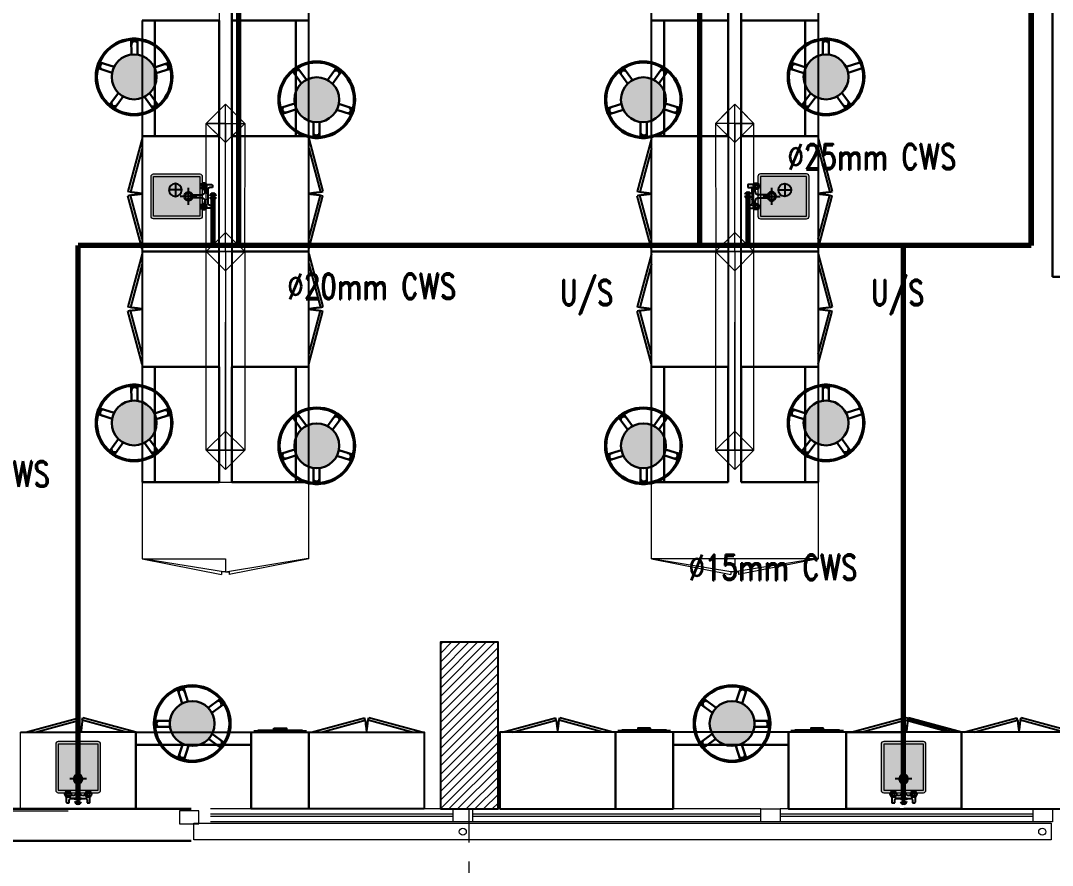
# Model space of a CAD drawing. Extents: x 800 to 995, y 398 to 804.
# Drawn here: x 906.29 to 914.34, y 579.31 to 585.9 of the extents above; entities that cross this region are included whole.
import ezdxf

# ---------------------------------------------------------------- set-up
doc = ezdxf.new("R2010")
doc.units = 0
doc.header["$MEASUREMENT"] = 0
for name, pattern in [('ACAD_ISO02W100', [15, 12, -3]), ('CENTERX2', [4, 2.5, -0.5, 0.5, -0.5]), ('DASHED', [19.05, 12.7, -6.35])]:
    doc.linetypes.add(name, pattern=pattern)
doc.layers.get('0').update_dxf_attribs({"color": 252, "linetype": 'CONTINUOUS', "lineweight": 30})
for name, color, linetype in [('-FUR', 252, 'CONTINUOUS'), ('LAYER8', 3, 'CONTINUOUS'), ('SAN', 2, 'CONTINUOUS')]:
    doc.layers.add(name, color=color, linetype=linetype)
for name, color, linetype, lineweight in [('axis', 1, 'CENTERX2', 5), ('Column', 6, 'CONTINUOUS', 25), ('elev', 90, 'CONTINUOUS', 9), ('Elevation', 150, 'CONTINUOUS', 18), ('hatch', 252, 'CONTINUOUS', 9), ('P-C-WATER', 5, 'CONTINUOUS', 70), ('P-TEXT', 1, 'CONTINUOUS', 25), ('Wall', 252, 'CONTINUOUS', 30), ('WINDOW', 252, 'CONTINUOUS', 5)]:
    doc.layers.add(name, color=color, linetype=linetype, lineweight=lineweight)
doc.styles.add('ROMANC', font='romand.shx')

# ---------------------------------------------------------------- blocks, each defined once
blk = doc.blocks.new('YY5Y5')
at = {"layer": 'SAN', "color": 1}
for p, q in [((433.83, 542.04), (433.83, 538.56)), ((435.73, 542.41), (434.2, 542.41)), ((435.73, 540.55), (435.73, 542.41)), ((446.18, 539.55), (436.73, 539.55)), ((443.04, 539.55), (446.16, 539.55)), ((447.16, 542.41), (447.16, 540.55)), ((448.69, 542.41), (447.16, 542.41)), ((449.07, 538.56), (449.07, 542.04)), ((434.16, 537.56), (433.7, 538.02)), ((434.16, 536.15), (433.7, 535.69)), ((435.58, 537.56), (436.04, 538.02)), ((435.58, 536.15), (436.04, 535.69)), ((436.72, 537.65), (438.25, 537.65)), ((440.5, 535.4), (440.5, 528.74)), ((442.4, 528.74), (442.4, 535.4)), ((444.65, 537.65), (446.18, 537.65)), ((447.32, 537.56), (446.86, 538.02)), ((447.32, 536.15), (446.86, 535.69)), ((448.74, 537.56), (449.2, 538.02)), ((448.74, 536.15), (449.2, 535.69)), ((440.87, 528.36), (442.03, 528.36))]:
    blk.add_line(p, q, dxfattribs=at)
at = {"layer": 'SAN', "color": 1, "linetype": 'Continuous'}
blk.add_line((439.23, 539.55), (439.86, 539.55), dxfattribs=at)
at = {"layer": 'SAN', "color": 2, "linetype": 'DASHED'}
for points in [[(441.45, 532.42), (441.45, 521.63)], [(436.06, 527.03), (446.84, 527.03)]]:
    blk.add_lwpolyline(points, dxfattribs=at)
at = {"layer": 'SAN', "color": 1}
for centre, radius in [((434.87, 536.85), 2), ((434.87, 536.85), 1), ((434.87, 536.85), 0.8), ((448.03, 536.85), 2), ((448.03, 536.85), 1), ((448.03, 536.85), 0.8)]:
    blk.add_circle(centre, radius, dxfattribs=at)
for centre, radius, start, end in [((434.2, 542.04), 0.375, 90, 180), ((436.73, 540.55), 1, 180, 270), ((446.16, 540.55), 1, 270, 0), ((448.69, 542.04), 0.375, 0, 90), ((438.25, 535.4), 2.25, 0, 90), ((444.65, 535.4), 2.25, 90, 180), ((441.45, 527.03), 2.86, 109.43194, 70.56806), ((441.45, 527.03), 2.08, 117.27647, 62.72353), ((440.87, 528.74), 0.375, 180, 270), ((442.03, 528.74), 0.375, 270, 360)]:
    blk.add_arc(centre, radius, start, end, dxfattribs=at)
blk = doc.blocks.new('vfd')
at = {"layer": '-FUR'}
h = blk.add_hatch(color=254, dxfattribs=at)
h.paths.add_polyline_path([(1316.635, 565.8296), (1316.635, 566.1396), (1316.275, 566.1396), (1316.275, 565.8296)], flags=16)
edge = h.paths.add_edge_path()
edge.add_line((1316.655, 565.8296), (1316.655, 566.1396))
edge.add_ellipse((1316.635, 566.1396), major_axis=(-0.0141, -0.0141), ratio=1, start_angle=135, end_angle=225)
edge.add_line((1316.635, 566.1596), (1316.275, 566.1596))
edge.add_ellipse((1316.275, 566.1396), major_axis=(-0.0141, -0.0141), ratio=1, start_angle=225, end_angle=315)
edge.add_line((1316.255, 566.1396), (1316.255, 565.8296))
edge.add_ellipse((1316.275, 565.8296), major_axis=(0.0141, -0.0141), ratio=1, start_angle=225, end_angle=315)
edge.add_line((1316.275, 565.8096), (1316.635, 565.8096))
edge.add_ellipse((1316.635, 565.8296), major_axis=(0.0141, -0.0141), ratio=1, start_angle=-45, end_angle=45)
blk.add_hatch(color=253, dxfattribs=at).paths.add_polyline_path([(1316.275, 565.8296), (1316.635, 565.8296), (1316.635, 566.1396), (1316.275, 566.1396)])
h = blk.add_hatch(color=251, dxfattribs=at)
h.paths.add_polyline_path([(1316.305, 565.8596), (1316.275, 565.8296), (1316.635, 565.8296), (1316.605, 565.8596)])
h.paths.add_polyline_path([(1316.605, 565.8596), (1316.635, 565.8296), (1316.635, 566.1396), (1316.605, 566.1096)])
h = blk.add_hatch(color=252, dxfattribs=at)
h.paths.add_polyline_path([(1316.305, 566.1096), (1316.275, 566.1396), (1316.275, 565.8296), (1316.305, 565.8596)])
h.paths.add_polyline_path([(1316.605, 566.1096), (1316.635, 566.1396), (1316.275, 566.1396), (1316.305, 566.1096)])
blk.add_lwpolyline([(1316.655, 565.8296), (1316.655, 566.1396, 0.414214), (1316.635, 566.1596), (1316.275, 566.1596, 0.414214), (1316.255, 566.1396), (1316.255, 565.8296, 0.414214), (1316.275, 565.8096), (1316.635, 565.8096, 0.414214)], format="xyb", close=True)
blk.add_lwpolyline([(1316.655, 565.8296), (1316.655, 566.1396, 0.414214), (1316.635, 566.1596), (1316.275, 566.1596, 0.414214), (1316.255, 566.1396), (1316.255, 565.8296, 0.414214), (1316.275, 565.8096), (1316.635, 565.8096, 0.414214)], format="xyb", close=True)
blk.add_lwpolyline([(1316.635, 565.8296), (1316.635, 566.1396), (1316.275, 566.1396), (1316.275, 565.8296)], close=True)
at = {"layer": 'LAYER8'}
for p, q in [((1316.415, 566.0346), (1316.515, 566.0346)), ((1316.465, 566.0846), (1316.465, 565.9846))]:
    blk.add_line(p, q, dxfattribs=at)
blk.add_circle((1316.465, 566.0346), 0.05, dxfattribs=at)
at = {"xscale": 0.0121, "yscale": 0.0121, "zscale": 0.0121, "rotation": 89.99999999999997}
blk.add_blockref('YY5Y5', (1322.7397, 560.6431), dxfattribs=at)
blk = doc.blocks.new('fd')
at = {"layer": '-FUR'}
h = blk.add_hatch(color=254, dxfattribs=at)
h.paths.add_polyline_path([(1322.6636, 576.6994), (1322.3536, 576.6994), (1322.3536, 577.0594), (1322.6636, 577.0594)], flags=16)
edge = h.paths.add_edge_path()
edge.add_line((1322.6636, 576.6794), (1322.3536, 576.6794))
edge.add_arc((1322.3536, 576.6994), 0.02, 180, 270, ccw=False)
edge.add_line((1322.3336, 576.6994), (1322.3336, 577.0594))
edge.add_arc((1322.3536, 577.0594), 0.02, 90, 180, ccw=False)
edge.add_line((1322.3536, 577.0794), (1322.6636, 577.0794))
edge.add_arc((1322.6636, 577.0594), 0.02, 0, 90, ccw=False)
edge.add_line((1322.6836, 577.0594), (1322.6836, 576.6994))
edge.add_arc((1322.6636, 576.6994), 0.02, -90, 0, ccw=False)
blk.add_hatch(color=253, dxfattribs=at).paths.add_polyline_path([(1322.6636, 577.0594), (1322.6636, 576.6994), (1322.3536, 576.6994), (1322.3536, 577.0594)])
h = blk.add_hatch(color=251, dxfattribs=at)
h.paths.add_polyline_path([(1322.6337, 577.0294), (1322.6636, 577.0594), (1322.6636, 576.6994), (1322.6336, 576.7294)])
h.paths.add_polyline_path([(1322.6336, 576.7294), (1322.6636, 576.6994), (1322.3536, 576.6994), (1322.3836, 576.7294)])
h = blk.add_hatch(color=252, dxfattribs=at)
h.paths.add_polyline_path([(1322.3836, 577.0294), (1322.3536, 577.0594), (1322.6636, 577.0594), (1322.6337, 577.0294)])
h.paths.add_polyline_path([(1322.3836, 576.7294), (1322.3536, 576.6994), (1322.3536, 577.0594), (1322.3836, 577.0294)])
for p, q in [((1322.4784, 577.2056), (1322.0597, 577.2056)), ((1322.4784, 577.2056), (1322.9597, 577.2056)), ((1322.0597, 576.6056), (1322.5097, 576.6056)), ((1322.9597, 576.6056), (1322.5097, 576.6056))]:
    blk.add_line(p, q, dxfattribs=at)
at = {"layer": '-FUR', "linetype": 'ACAD_ISO02W100'}
for p, q in [((1322.0597, 577.2056), (1322.5097, 577.2056)), ((1322.9597, 577.2056), (1322.5097, 577.2056)), ((1322.0997, 576.6056), (1322.5133, 576.4948)), ((1322.177, 576.6056), (1322.5185, 576.5141)), ((1322.8824, 576.6056), (1322.541, 576.5141)), ((1322.9597, 576.6056), (1322.5462, 576.4948)), ((1322.5185, 576.5141), (1322.5133, 576.4948)), ((1322.541, 576.5141), (1322.5462, 576.4948))]:
    blk.add_line(p, q, dxfattribs=at)
for centre, start, end in [((1324.045, 576.3727), 171.26112, 174.70691), ((1321.0144, 576.3727), 5.29309, 8.73888)]:
    blk.add_arc(centre, 1.5331, start, end, dxfattribs=at)
for p, q in [((1322.0597, 577.2056), (1322.0597, 576.6056)), ((1322.9597, 577.2056), (1322.9597, 576.6056))]:
    blk.add_line(p, q)
blk.add_lwpolyline([(1322.6636, 576.6794), (1322.3536, 576.6794, -0.414214), (1322.3336, 576.6994), (1322.3336, 577.0594, -0.414214), (1322.3536, 577.0794), (1322.6636, 577.0794, -0.414214), (1322.6836, 577.0594), (1322.6836, 576.6994, -0.414214)], format="xyb", close=True)
blk.add_lwpolyline([(1322.6636, 576.6794), (1322.3536, 576.6794, -0.414214), (1322.3336, 576.6994), (1322.3336, 577.0594, -0.414214), (1322.3536, 577.0794), (1322.6636, 577.0794, -0.414214), (1322.6836, 577.0594), (1322.6836, 576.6994, -0.414214)], format="xyb", close=True)
blk.add_lwpolyline([(1322.6636, 576.6994), (1322.3536, 576.6994), (1322.3536, 577.0594), (1322.6636, 577.0594)], close=True)
at = {"extrusion": (0, 0, -1), "xscale": 0.0121000000000322, "yscale": 0.0121000000000322, "zscale": -0.0121}
blk.add_blockref('YY5Y5', (-1327.8502, 570.5947), dxfattribs=at)
blk = doc.blocks.new('juy')
blk.add_line((1322.9597, 577.2056), (1322.9597, 576.6056))
blk.add_blockref('fd', (0, 0))

msp = doc.modelspace()

# ---------------------------------------------------------------- hatches: boundary and pattern name
h = msp.add_hatch(color=256)
h.set_gradient(color1=(132, 132, 132), name='SPHERICAL')
h.paths.add_polyline_path([(907.3549, 585.4578, -1), (907.0049, 585.4578, -1)])
h = msp.add_hatch(color=256)
h.set_gradient(color1=(132, 132, 132), name='SPHERICAL')
h.paths.add_polyline_path([(912.4039, 585.4578, 1), (912.7539, 585.4578, 1)])
h = msp.add_hatch(color=256)
h.set_gradient(color1=(132, 132, 132), name='SPHERICAL')
h.paths.add_polyline_path([(908.4301, 585.2798, -1), (908.7801, 585.2798, -1)])
h = msp.add_hatch(color=256)
h.set_gradient(color1=(132, 132, 132), name='SPHERICAL')
h.paths.add_polyline_path([(911.3287, 585.2798, 1), (910.9787, 585.2798, 1)])
h = msp.add_hatch(color=256)
h.set_gradient(color1=(132, 132, 132), name='SPHERICAL')
h.paths.add_polyline_path([(907.3549, 582.7578, -1), (907.0049, 582.7578, -1)])
h = msp.add_hatch(color=256)
h.set_gradient(color1=(132, 132, 132), name='SPHERICAL')
h.paths.add_polyline_path([(912.4039, 582.7578, 1), (912.7539, 582.7578, 1)])
h = msp.add_hatch(color=256)
h.set_gradient(color1=(132, 132, 132), name='SPHERICAL')
h.paths.add_polyline_path([(908.4301, 582.5798, -1), (908.7801, 582.5798, -1)])
h = msp.add_hatch(color=256)
h.set_gradient(color1=(132, 132, 132), name='SPHERICAL')
h.paths.add_polyline_path([(911.3287, 582.5798, 1), (910.9787, 582.5798, 1)])
h = msp.add_hatch(color=256)
h.set_gradient(color1=(132, 132, 132), name='SPHERICAL')
h.paths.add_polyline_path([(907.6332, 580.2378, 1), (907.6332, 580.5878, 1)])
h = msp.add_hatch(color=256)
h.set_gradient(color1=(132, 132, 132), name='SPHERICAL')
h.paths.add_polyline_path([(911.8457, 580.2378, -1), (911.8457, 580.5878, -1)])
at = {"layer": 'hatch'}
h = msp.add_hatch(dxfattribs=at)
h.set_pattern_fill('ANSI31', color=252, scale=0.015, style=0)
h.set_pattern_definition([(45, (1096.95184, 265.424784), (-0.0336759605, 0.0336759605), [])])
h.paths.add_polyline_path([(909.5697, 579.7468), (910.0197, 579.7468), (910.0197, 581.0468), (909.5697, 581.0468)])

# ---------------------------------------------------------------- linework, layer by layer
at = {"layer": '-FUR', "linetype": 'ACAD_ISO02W100'}
for p, q in [((907.9425, 585.8968), (907.9425, 586.3468)), ((911.8163, 585.8968), (911.8163, 586.3468)), ((911.9163, 586.3468), (911.9163, 585.8968)), ((907.2425, 585.8968), (907.2425, 584.9968)), ((908.5425, 584.9968), (908.5425, 585.8968)), ((911.2163, 584.9968), (911.2163, 585.8968)), ((912.5163, 585.8968), (912.5163, 584.9968)), ((907.2425, 584.9768), (907.1317, 584.5633)), ((907.8425, 584.0968), (907.8425, 584.9968)), ((907.9425, 584.9968), (907.9425, 584.0968)), ((908.5425, 584.9768), (908.6533, 584.5633)), ((911.2163, 584.9768), (911.1055, 584.5633)), ((911.8163, 584.9968), (911.8163, 584.0968)), ((911.9163, 584.0968), (911.9163, 584.9968)), ((912.5163, 584.9768), (912.6271, 584.5633)), ((907.2425, 584.8996), (907.151, 584.5581)), ((908.5425, 584.8996), (908.634, 584.5581)), ((911.2163, 584.8996), (911.1248, 584.5581)), ((912.5163, 584.8996), (912.6078, 584.5581)), ((907.151, 584.5581), (907.1317, 584.5633)), ((907.151, 584.5356), (907.1317, 584.5304)), ((907.2425, 584.1168), (907.1317, 584.5304)), ((907.2425, 584.1941), (907.151, 584.5356)), ((908.5425, 584.1941), (908.634, 584.5356)), ((908.5425, 584.1168), (908.6533, 584.5304)), ((908.634, 584.5581), (908.6533, 584.5633)), ((908.634, 584.5356), (908.6533, 584.5304)), ((911.1248, 584.5581), (911.1055, 584.5633)), ((911.1248, 584.5356), (911.1055, 584.5304)), ((911.2163, 584.1168), (911.1055, 584.5304)), ((911.2163, 584.1941), (911.1248, 584.5356)), ((912.5163, 584.1941), (912.6078, 584.5356)), ((912.5163, 584.1168), (912.6271, 584.5304)), ((912.6078, 584.5581), (912.6271, 584.5633)), ((912.6078, 584.5356), (912.6271, 584.5304)), ((907.2425, 584.0768), (907.1317, 583.6633)), ((907.8425, 583.1968), (907.8425, 584.0968)), ((907.9425, 584.0968), (907.9425, 583.1968)), ((908.5425, 584.0768), (908.6533, 583.6633)), ((911.2163, 584.0768), (911.1055, 583.6633)), ((911.8163, 584.0968), (911.8163, 583.1968)), ((911.9163, 583.1968), (911.9163, 584.0968)), ((912.5163, 584.0768), (912.6271, 583.6633)), ((907.2425, 583.9996), (907.151, 583.6581)), ((908.5425, 583.9996), (908.634, 583.6581)), ((911.2163, 583.9996), (911.1248, 583.6581)), ((912.5163, 583.9996), (912.6078, 583.6581)), ((907.151, 583.6581), (907.1317, 583.6633)), ((908.634, 583.6581), (908.6533, 583.6633)), ((911.1248, 583.6581), (911.1055, 583.6633)), ((912.6078, 583.6581), (912.6271, 583.6633)), ((907.151, 583.6356), (907.1317, 583.6304)), ((907.2425, 583.2168), (907.1317, 583.6304)), ((907.2425, 583.2941), (907.151, 583.6356)), ((908.5425, 583.2941), (908.634, 583.6356)), ((908.5425, 583.2168), (908.6533, 583.6304)), ((908.634, 583.6356), (908.6533, 583.6304)), ((911.1248, 583.6356), (911.1055, 583.6304)), ((911.2163, 583.2168), (911.1055, 583.6304)), ((911.2163, 583.2941), (911.1248, 583.6356)), ((912.5163, 583.2941), (912.6078, 583.6356)), ((912.5163, 583.2168), (912.6271, 583.6304)), ((912.6078, 583.6356), (912.6271, 583.6304)), ((907.2425, 583.1968), (907.2425, 582.2968)), ((908.5425, 582.2968), (908.5425, 583.1968)), ((911.2163, 582.2968), (911.2163, 583.1968)), ((912.5163, 583.1968), (912.5163, 582.2968)), ((908.5642, 580.3468), (908.9778, 580.4577)), ((908.6415, 580.3468), (908.9829, 580.4383)), ((908.9829, 580.4383), (908.9778, 580.4577)), ((909.0055, 580.4383), (909.0106, 580.4577)), ((909.3469, 580.3468), (909.0055, 580.4383)), ((909.4242, 580.3468), (909.0106, 580.4577)), ((910.0547, 580.3468), (910.4682, 580.4577)), ((910.132, 580.3468), (910.4734, 580.4383)), ((910.4734, 580.4383), (910.4682, 580.4577)), ((910.4959, 580.4383), (910.5011, 580.4577)), ((910.8374, 580.3468), (910.4959, 580.4383)), ((910.9147, 580.3468), (910.5011, 580.4577)), ((913.5374, 580.3468), (913.1959, 580.4383)), ((913.6147, 580.3468), (913.2011, 580.4577)), ((913.6547, 580.3468), (914.0682, 580.4577)), ((913.732, 580.3468), (914.0734, 580.4383)), ((914.0734, 580.4383), (914.0682, 580.4577)), ((914.0959, 580.4383), (914.1011, 580.4577)), ((914.4374, 580.3468), (914.0959, 580.4383)), ((914.5147, 580.3468), (914.1011, 580.4577)), ((907.1942, 580.3468), (908.0942, 580.3468)), ((912.2847, 580.3468), (911.3847, 580.3468))]:
    msp.add_line(p, q, dxfattribs=at)
at = {"layer": '-FUR'}
for p, q in [((908.1142, 580.3568), (908.5242, 580.3568)), ((908.1442, 580.3618), (908.4942, 580.3618)), ((911.3647, 580.3568), (910.9547, 580.3568)), ((911.3347, 580.3618), (910.9847, 580.3618)), ((912.7147, 580.3568), (912.3047, 580.3568)), ((912.6847, 580.3618), (912.3347, 580.3618))]:
    msp.add_line(p, q, dxfattribs=at)
for points in [[(908.5425, 585.8968), (908.5425, 586.3468), (907.9425, 586.3468), (907.9425, 585.8968)], [(911.2163, 585.8968), (911.2163, 586.3468), (911.8163, 586.3468), (911.8163, 585.8968)], [(912.5163, 586.3468), (912.5163, 585.8968), (911.9163, 585.8968), (911.9163, 586.3468)], [(907.8425, 584.0968), (907.8425, 584.9968), (907.2425, 584.9968), (907.2425, 584.0968)], [(907.9425, 584.9968), (907.9425, 584.0968), (908.5425, 584.0968), (908.5425, 584.9968)], [(911.8163, 584.9968), (911.8163, 584.0968), (911.2163, 584.0968), (911.2163, 584.9968)], [(911.9163, 584.0968), (911.9163, 584.9968), (912.5163, 584.9968), (912.5163, 584.0968)], [(907.8425, 583.1968), (907.8425, 584.0968), (907.2425, 584.0968), (907.2425, 583.1968)], [(907.9425, 584.0968), (907.9425, 583.1968), (908.5425, 583.1968), (908.5425, 584.0968)], [(911.8163, 584.0968), (911.8163, 583.1968), (911.2163, 583.1968), (911.2163, 584.0968)], [(911.9163, 583.1968), (911.9163, 584.0968), (912.5163, 584.0968), (912.5163, 583.1968)], [(908.0942, 580.3468), (908.5442, 580.3468), (908.5442, 579.7468), (908.0942, 579.7468)], [(909.4442, 579.7468), (908.5442, 579.7468), (908.5442, 580.3468), (909.4442, 580.3468)], [(910.0347, 579.7468), (910.9347, 579.7468), (910.9347, 580.3468), (910.0347, 580.3468)], [(911.3847, 580.3468), (910.9347, 580.3468), (910.9347, 579.7468), (911.3847, 579.7468)], [(912.7347, 580.3468), (912.2847, 580.3468), (912.2847, 579.7468), (912.7347, 579.7468)], [(912.7347, 579.7468), (913.6347, 579.7468), (913.6347, 580.3468), (912.7347, 580.3468)], [(913.6347, 579.7468), (914.5347, 579.7468), (914.5347, 580.3468), (913.6347, 580.3468)]]:
    msp.add_lwpolyline(points, close=True, dxfattribs=at)
at = {"layer": '-FUR', "color": 1}
for points in [[(908.2692, 580.3768), (908.3692, 580.3768), (908.3692, 580.3668), (908.2692, 580.3668)], [(911.2097, 580.3768), (911.1097, 580.3768), (911.1097, 580.3668), (911.2097, 580.3668)], [(912.5597, 580.3768), (912.4597, 580.3768), (912.4597, 580.3668), (912.5597, 580.3668)]]:
    msp.add_lwpolyline(points, close=True, dxfattribs=at)
at = {"layer": '-FUR', "linetype": 'ACAD_ISO02W100'}
for centre, start, end in [((907.0096, 583.0316), 81.26112, 84.70691), ((907.0096, 586.0621), 275.29309, 278.73888), ((908.7755, 583.0316), 95.29309, 98.73888), ((908.7755, 586.0621), 261.26112, 264.70691), ((910.9834, 583.0316), 81.26112, 84.70691), ((910.9834, 586.0621), 275.29309, 278.73888), ((912.7493, 583.0316), 95.29309, 98.73888), ((912.7493, 586.0621), 261.26112, 264.70691), ((907.0096, 582.1316), 81.26112, 84.70691), ((907.0096, 585.1621), 275.29309, 278.73888), ((908.7755, 582.1316), 95.29309, 98.73888), ((908.7755, 585.1621), 261.26112, 264.70691), ((910.9834, 582.1316), 81.26112, 84.70691), ((910.9834, 585.1621), 275.29309, 278.73888), ((912.7493, 582.1316), 95.29309, 98.73888), ((912.7493, 585.1621), 261.26112, 264.70691), ((910.5095, 580.5798), 185.29309, 188.73888), ((907.4789, 580.5798), 351.26112, 354.70691), ((912, 580.5798), 185.29309, 188.73888), ((908.9694, 580.5798), 351.26112, 354.70691), ((915.6, 580.5798), 185.29309, 188.73888), ((912.5694, 580.5798), 351.26112, 354.70691)]:
    msp.add_arc(centre, 1.5331, start, end, dxfattribs=at)
for p, q in [((907.2425, 585.8968), (907.8425, 585.8968)), ((907.3425, 584.9968), (907.3425, 585.8968)), ((907.8425, 585.8968), (907.8425, 584.9968)), ((907.9425, 584.9968), (907.9425, 585.8968)), ((907.9425, 585.8968), (908.5425, 585.8968)), ((908.5425, 585.8968), (908.4425, 585.8968)), ((908.4425, 585.8968), (908.4425, 584.9968)), ((911.8163, 585.8968), (911.2163, 585.8968)), ((911.2163, 585.8968), (911.3163, 585.8968)), ((911.3163, 585.8968), (911.3163, 584.9968)), ((911.8163, 584.9968), (911.8163, 585.8968)), ((912.5163, 585.8968), (911.9163, 585.8968)), ((911.9163, 585.8968), (911.9163, 584.9968)), ((912.4163, 584.9968), (912.4163, 585.8968)), ((907.1582, 585.6315), (907.1577, 585.7469)), ((907.1678, 585.7569), (907.1953, 585.7568)), ((907.2056, 585.6309), (907.206, 585.7443)), ((912.5532, 585.6309), (912.5528, 585.7443)), ((912.5911, 585.7569), (912.5636, 585.7568)), ((912.6006, 585.6315), (912.6011, 585.7469)), ((906.8918, 585.5387), (906.9004, 585.5648)), ((907.0081, 585.4909), (906.8981, 585.5261)), ((907.0232, 585.5358), (906.9156, 585.5712)), ((907.3384, 585.5322), (907.448, 585.5683)), ((907.3525, 585.4869), (907.4604, 585.5215)), ((907.4606, 585.5618), (907.469, 585.5356)), ((908.4855, 585.4075), (908.4173, 585.5006)), ((908.4195, 585.5146), (908.4418, 585.5307)), ((908.5242, 585.4349), (908.4579, 585.5269)), ((908.6896, 585.433), (908.7571, 585.5267)), ((908.7277, 585.4047), (908.7946, 585.4962)), ((908.7711, 585.5289), (908.7933, 585.5126)), ((911.0312, 585.4047), (910.9643, 585.4962)), ((910.9878, 585.5289), (910.9656, 585.5126)), ((911.0692, 585.433), (911.0018, 585.5267)), ((911.2347, 585.4349), (911.301, 585.5269)), ((911.2734, 585.4075), (911.3416, 585.5006)), ((911.3393, 585.5146), (911.317, 585.5307)), ((912.2983, 585.5618), (912.2899, 585.5356)), ((912.4064, 585.4869), (912.2985, 585.5215)), ((912.4205, 585.5322), (912.3109, 585.5683)), ((912.7356, 585.5358), (912.8433, 585.5712)), ((912.7508, 585.4909), (912.8607, 585.5261)), ((907.0574, 585.3329), (906.9905, 585.2415)), ((912.7015, 585.3329), (912.7684, 585.2415)), ((907.0954, 585.3046), (907.028, 585.2109)), ((907.2609, 585.3027), (907.3272, 585.2108)), ((907.2996, 585.3301), (907.3678, 585.237)), ((912.4593, 585.3301), (912.3911, 585.237)), ((912.498, 585.3027), (912.4317, 585.2108)), ((912.6634, 585.3046), (912.7309, 585.2109)), ((907.014, 585.2088), (906.9918, 585.225)), ((907.3655, 585.2231), (907.3432, 585.207)), ((908.3245, 585.1758), (908.3161, 585.202)), ((908.4326, 585.2507), (908.3247, 585.2161)), ((908.4467, 585.2055), (908.3371, 585.1694)), ((908.7618, 585.2019), (908.8695, 585.1665)), ((908.777, 585.2468), (908.8869, 585.2116)), ((908.8933, 585.199), (908.8847, 585.1728)), ((910.8656, 585.199), (910.8742, 585.1728)), ((910.9819, 585.2468), (910.8719, 585.2116)), ((910.997, 585.2019), (910.8894, 585.1665)), ((911.3122, 585.2055), (911.4218, 585.1694)), ((911.3263, 585.2507), (911.4342, 585.2161)), ((911.4344, 585.1758), (911.4428, 585.202)), ((912.3933, 585.2231), (912.4156, 585.207)), ((912.7449, 585.2088), (912.7671, 585.225)), ((908.5794, 585.1067), (908.579, 584.9934)), ((908.6268, 585.1062), (908.6273, 584.9907)), ((911.132, 585.1062), (911.1315, 584.9907)), ((911.1794, 585.1067), (911.1798, 584.9934)), ((907.8425, 584.9968), (907.2425, 584.9968)), ((907.2425, 584.9968), (907.3425, 584.9968)), ((908.5425, 584.9968), (907.9425, 584.9968)), ((908.6173, 584.9808), (908.5898, 584.9809)), ((911.1416, 584.9808), (911.1691, 584.9809)), ((911.2163, 584.9968), (911.8163, 584.9968)), ((911.9163, 584.9968), (912.5163, 584.9968)), ((912.5163, 584.9968), (912.4163, 584.9968)), ((907.2425, 583.1968), (907.8425, 583.1968)), ((907.3425, 582.2968), (907.3425, 583.1968)), ((907.8425, 583.1968), (907.8425, 582.2968)), ((907.9425, 582.2968), (907.9425, 583.1968)), ((907.9425, 583.1968), (908.5425, 583.1968)), ((908.5425, 583.1968), (908.4425, 583.1968)), ((908.4425, 583.1968), (908.4425, 582.2968)), ((911.8163, 583.1968), (911.2163, 583.1968)), ((911.2163, 583.1968), (911.3163, 583.1968)), ((911.3163, 583.1968), (911.3163, 582.2968)), ((911.8163, 582.2968), (911.8163, 583.1968)), ((912.5163, 583.1968), (911.9163, 583.1968)), ((911.9163, 583.1968), (911.9163, 582.2968)), ((912.4163, 582.2968), (912.4163, 583.1968)), ((907.1582, 582.9315), (907.1577, 583.0469)), ((907.1678, 583.0569), (907.1953, 583.0568)), ((907.2056, 582.9309), (907.206, 583.0443)), ((912.5532, 582.9309), (912.5528, 583.0443)), ((912.5911, 583.0569), (912.5636, 583.0568)), ((912.6006, 582.9315), (912.6011, 583.0469)), ((906.8918, 582.8387), (906.9004, 582.8648)), ((907.0232, 582.8358), (906.9156, 582.8712)), ((907.3384, 582.8322), (907.448, 582.8683)), ((907.4606, 582.8618), (907.469, 582.8356)), ((912.2983, 582.8618), (912.2899, 582.8356)), ((912.4205, 582.8322), (912.3109, 582.8683)), ((912.7356, 582.8358), (912.8433, 582.8712)), ((907.0081, 582.7909), (906.8981, 582.8261)), ((907.3525, 582.7869), (907.4604, 582.8215)), ((908.4855, 582.7075), (908.4173, 582.8006)), ((908.4195, 582.8146), (908.4418, 582.8307)), ((908.5242, 582.7349), (908.4579, 582.8269)), ((908.6896, 582.733), (908.7571, 582.8267)), ((908.7277, 582.7047), (908.7946, 582.7962)), ((908.7711, 582.8289), (908.7933, 582.8126)), ((911.0312, 582.7047), (910.9643, 582.7962)), ((910.9878, 582.8289), (910.9656, 582.8126)), ((911.0692, 582.733), (911.0018, 582.8267)), ((911.2347, 582.7349), (911.301, 582.8269)), ((911.2734, 582.7075), (911.3416, 582.8006)), ((911.3393, 582.8146), (911.317, 582.8307)), ((912.4064, 582.7869), (912.2985, 582.8215)), ((912.7508, 582.7909), (912.8607, 582.8261)), ((907.0574, 582.6329), (906.9905, 582.5415)), ((907.0954, 582.6046), (907.028, 582.5109)), ((907.2609, 582.6027), (907.3272, 582.5108)), ((907.2996, 582.6301), (907.3678, 582.537)), ((912.4593, 582.6301), (912.3911, 582.537)), ((912.498, 582.6027), (912.4317, 582.5108)), ((912.6634, 582.6046), (912.7309, 582.5109)), ((912.7015, 582.6329), (912.7684, 582.5415)), ((907.014, 582.5088), (906.9918, 582.525)), ((907.3655, 582.5231), (907.3432, 582.507)), ((908.4326, 582.5507), (908.3247, 582.5161)), ((908.777, 582.5468), (908.8869, 582.5116)), ((910.9819, 582.5468), (910.8719, 582.5116)), ((911.3263, 582.5507), (911.4342, 582.5161)), ((912.3933, 582.5231), (912.4156, 582.507)), ((912.7449, 582.5088), (912.7671, 582.525)), ((908.3245, 582.4758), (908.3161, 582.502)), ((908.4467, 582.5055), (908.3371, 582.4694)), ((908.7618, 582.5019), (908.8695, 582.4665)), ((908.8933, 582.499), (908.8847, 582.4728)), ((910.8656, 582.499), (910.8742, 582.4728)), ((910.997, 582.5019), (910.8894, 582.4665)), ((911.3122, 582.5055), (911.4218, 582.4694)), ((911.4344, 582.4758), (911.4428, 582.502)), ((908.5794, 582.4067), (908.579, 582.2934)), ((908.6268, 582.4062), (908.6273, 582.2907)), ((911.132, 582.4062), (911.1315, 582.2907)), ((911.1794, 582.4067), (911.1798, 582.2934)), ((907.8425, 582.2968), (907.2425, 582.2968)), ((907.2425, 582.2968), (907.3425, 582.2968)), ((908.5425, 582.2968), (907.9425, 582.2968)), ((908.6173, 582.2808), (908.5898, 582.2809)), ((911.1416, 582.2808), (911.1691, 582.2809)), ((911.2163, 582.2968), (911.8163, 582.2968)), ((911.9163, 582.2968), (912.5163, 582.2968)), ((912.5163, 582.2968), (912.4163, 582.2968)), ((907.5553, 580.5695), (907.5199, 580.6771)), ((907.5524, 580.7009), (907.5262, 580.6923)), ((907.6002, 580.5846), (907.565, 580.6945)), ((911.8787, 580.5846), (911.9139, 580.6945)), ((911.9236, 580.5695), (911.959, 580.6771)), ((911.9265, 580.7009), (911.9526, 580.6923)), ((907.7581, 580.5353), (907.8496, 580.6022)), ((907.8823, 580.5787), (907.866, 580.6009)), ((911.5966, 580.5787), (911.6128, 580.6009)), ((911.7207, 580.5353), (911.6293, 580.6022)), ((907.7865, 580.4973), (907.8801, 580.5647)), ((911.6924, 580.4973), (911.5988, 580.5647)), ((907.3342, 580.4249), (907.3343, 580.3974)), ((907.4596, 580.4345), (907.3441, 580.435)), ((912.0193, 580.4345), (912.1348, 580.435)), ((912.1447, 580.4249), (912.1446, 580.3974)), ((907.1942, 580.3468), (907.1942, 579.7468)), ((907.4601, 580.3871), (907.3468, 580.3867)), ((908.0942, 579.7468), (908.0942, 580.3468)), ((908.0942, 580.3468), (908.0942, 580.2468)), ((911.3847, 579.7468), (911.3847, 580.3468)), ((911.3847, 580.3468), (911.3847, 580.2468)), ((912.0188, 580.3871), (912.1321, 580.3867)), ((912.2847, 580.3468), (912.2847, 579.7468)), ((907.7609, 580.2931), (907.854, 580.2249)), ((907.7884, 580.3318), (907.8803, 580.2655)), ((911.6905, 580.3318), (911.5986, 580.2655)), ((911.7179, 580.2931), (911.6249, 580.2249)), ((908.0942, 580.2468), (907.1942, 580.2468)), ((907.5589, 580.2543), (907.5228, 580.1447)), ((907.6041, 580.2402), (907.5695, 580.1323)), ((907.868, 580.2271), (907.8841, 580.2494)), ((911.3847, 580.2468), (912.2847, 580.2468)), ((911.6109, 580.2271), (911.5948, 580.2494)), ((911.8747, 580.2402), (911.9094, 580.1323)), ((911.92, 580.2543), (911.9561, 580.1447)), ((907.5292, 580.1321), (907.5554, 580.1237)), ((911.9497, 580.1321), (911.9235, 580.1237))]:
    msp.add_line(p, q)
for centre, radius in [((907.1799, 585.4578), 0.299), ((907.1799, 585.4578), 0.29), ((912.5789, 585.4578), 0.299), ((912.5789, 585.4578), 0.29), ((907.1799, 585.4578), 0.175), ((908.6051, 585.2798), 0.299), ((911.1537, 585.2798), 0.299), ((912.5789, 585.4578), 0.175), ((908.6051, 585.2798), 0.29), ((911.1537, 585.2798), 0.29), ((908.6051, 585.2798), 0.175), ((911.1537, 585.2798), 0.175), ((907.1799, 582.7578), 0.299), ((907.1799, 582.7578), 0.29), ((912.5789, 582.7578), 0.299), ((912.5789, 582.7578), 0.29), ((907.1799, 582.7578), 0.175), ((912.5789, 582.7578), 0.175), ((908.6051, 582.5798), 0.299), ((908.6051, 582.5798), 0.29), ((911.1537, 582.5798), 0.299), ((911.1537, 582.5798), 0.29), ((908.6051, 582.5798), 0.175), ((911.1537, 582.5798), 0.175), ((907.6332, 580.4128), 0.299), ((907.6332, 580.4128), 0.29), ((911.8457, 580.4128), 0.299), ((911.8457, 580.4128), 0.29), ((907.6332, 580.4128), 0.175), ((911.8457, 580.4128), 0.175)]:
    msp.add_circle(centre, radius)
for centre, radius, start, end in [((907.1677, 585.7469), 0.01, 89.79115, 179.79115), ((907.1829, 585.7114), 0.025, 22.93495, 191.17517), ((907.1929, 585.7439), 0.0131, 1.65402, 79.72038), ((912.5659, 585.7439), 0.0131, 100.27962, 178.34598), ((912.5759, 585.7114), 0.025, 348.82483, 157.06505), ((912.5911, 585.7469), 0.01, 0.20885, 90.20885), ((906.9013, 585.5356), 0.01, 161.79115, 251.79115), ((906.9119, 585.5586), 0.0131, 73.65402, 151.72038), ((906.9397, 585.5391), 0.025, 94.93495, 263.17517), ((907.422, 585.5334), 0.025, 310.93495, 119.17517), ((907.4511, 585.5588), 0.01, 17.79115, 107.79115), ((907.456, 585.5339), 0.0131, 289.65402, 7.72038), ((908.4254, 585.5065), 0.01, 125.79115, 215.79115), ((908.4585, 585.4867), 0.025, 58.93495, 227.17517), ((908.4475, 585.5188), 0.0131, 37.65402, 115.72038), ((908.7566, 585.4832), 0.025, 346.93495, 155.17517), ((908.7652, 585.5208), 0.01, 53.79115, 143.79115), ((908.7838, 585.5036), 0.0131, 325.65402, 43.72038), ((910.9751, 585.5036), 0.0131, 136.27962, 214.34598), ((911.0022, 585.4832), 0.025, 24.82483, 193.06505), ((910.9937, 585.5208), 0.01, 36.20885, 126.20885), ((911.3004, 585.4867), 0.025, 312.82483, 121.06505), ((911.3113, 585.5188), 0.0131, 64.27962, 142.34598), ((911.3335, 585.5065), 0.01, 324.20885, 54.20885), ((912.3029, 585.5339), 0.0131, 172.27962, 250.34598), ((912.3078, 585.5588), 0.01, 72.20885, 162.20885), ((912.3368, 585.5334), 0.025, 60.82483, 229.06505), ((907.0284, 585.2544), 0.025, 166.93495, 335.17517), ((907.3266, 585.2509), 0.025, 238.93495, 47.17517), ((912.4323, 585.2509), 0.025, 132.82483, 301.06505), ((912.7304, 585.2544), 0.025, 204.82483, 13.06505), ((907.0013, 585.2341), 0.0131, 145.65402, 223.72038), ((907.0199, 585.2168), 0.01, 233.79115, 323.79115), ((907.3375, 585.2188), 0.0131, 217.65402, 295.72038), ((907.3597, 585.2312), 0.01, 305.79115, 35.79115), ((908.3291, 585.2038), 0.0131, 109.65402, 187.72038), ((908.334, 585.1789), 0.01, 197.79115, 287.79115), ((908.363, 585.2043), 0.025, 130.93495, 299.17517), ((908.8454, 585.1986), 0.025, 274.93495, 83.17517), ((908.8732, 585.1791), 0.0131, 253.65402, 331.72038), ((908.8838, 585.2021), 0.01, 341.79115, 71.79115), ((910.8751, 585.2021), 0.01, 108.20885, 198.20885), ((910.8857, 585.1791), 0.0131, 208.27962, 286.34598), ((910.9135, 585.1986), 0.025, 96.82483, 265.06505), ((911.3958, 585.2043), 0.025, 240.82483, 49.06505), ((911.4248, 585.1789), 0.01, 252.20885, 342.20885), ((911.4298, 585.2038), 0.0131, 352.27962, 70.34598), ((912.3992, 585.2312), 0.01, 144.20885, 234.20885), ((912.4213, 585.2188), 0.0131, 244.27962, 322.34598), ((912.739, 585.2168), 0.01, 216.20885, 306.20885), ((908.6021, 585.0262), 0.025, 202.93495, 11.17517), ((911.1567, 585.0262), 0.025, 168.82483, 337.06505), ((908.5922, 584.9938), 0.0131, 181.65402, 259.72038), ((908.6173, 584.9908), 0.01, 269.79115, 359.79115), ((911.1415, 584.9908), 0.01, 180.20885, 270.20885), ((911.1667, 584.9938), 0.0131, 280.27962, 358.34598), ((907.1677, 583.0469), 0.01, 89.79115, 179.79115), ((907.1829, 583.0114), 0.025, 22.93495, 191.17517), ((907.1929, 583.0439), 0.0131, 1.65402, 79.72038), ((912.5659, 583.0439), 0.0131, 100.27962, 178.34598), ((912.5759, 583.0114), 0.025, 348.82483, 157.06505), ((912.5911, 583.0469), 0.01, 0.20885, 90.20885), ((906.9013, 582.8356), 0.01, 161.79115, 251.79115), ((906.9119, 582.8586), 0.0131, 73.65402, 151.72038), ((906.9397, 582.8391), 0.025, 94.93495, 263.17517), ((907.422, 582.8334), 0.025, 310.93495, 119.17517), ((907.4511, 582.8588), 0.01, 17.79115, 107.79115), ((912.3078, 582.8588), 0.01, 72.20885, 162.20885), ((912.3368, 582.8334), 0.025, 60.82483, 229.06505), ((907.456, 582.8339), 0.0131, 289.65402, 7.72038), ((908.4254, 582.8065), 0.01, 125.79115, 215.79115), ((908.4585, 582.7867), 0.025, 58.93495, 227.17517), ((908.4475, 582.8188), 0.0131, 37.65402, 115.72038), ((908.7566, 582.7832), 0.025, 346.93495, 155.17517), ((908.7652, 582.8208), 0.01, 53.79115, 143.79115), ((908.7838, 582.8036), 0.0131, 325.65402, 43.72038), ((910.9751, 582.8036), 0.0131, 136.27962, 214.34598), ((911.0022, 582.7832), 0.025, 24.82483, 193.06505), ((910.9937, 582.8208), 0.01, 36.20885, 126.20885), ((911.3004, 582.7867), 0.025, 312.82483, 121.06505), ((911.3113, 582.8188), 0.0131, 64.27962, 142.34598), ((911.3335, 582.8065), 0.01, 324.20885, 54.20885), ((912.3029, 582.8339), 0.0131, 172.27962, 250.34598), ((907.0013, 582.5341), 0.0131, 145.65402, 223.72038), ((907.0284, 582.5544), 0.025, 166.93495, 335.17517), ((907.3266, 582.5509), 0.025, 238.93495, 47.17517), ((907.3597, 582.5312), 0.01, 305.79115, 35.79115), ((908.3291, 582.5038), 0.0131, 109.65402, 187.72038), ((908.363, 582.5043), 0.025, 130.93495, 299.17517), ((908.8454, 582.4986), 0.025, 274.93495, 83.17517), ((910.9135, 582.4986), 0.025, 96.82483, 265.06505), ((911.3958, 582.5043), 0.025, 240.82483, 49.06505), ((911.4298, 582.5038), 0.0131, 352.27962, 70.34598), ((912.3992, 582.5312), 0.01, 144.20885, 234.20885), ((912.4323, 582.5509), 0.025, 132.82483, 301.06505), ((912.7304, 582.5544), 0.025, 204.82483, 13.06505), ((907.0199, 582.5168), 0.01, 233.79115, 323.79115), ((907.3375, 582.5188), 0.0131, 217.65402, 295.72038), ((908.334, 582.4789), 0.01, 197.79115, 287.79115), ((908.8732, 582.4791), 0.0131, 253.65402, 331.72038), ((908.8838, 582.5021), 0.01, 341.79115, 71.79115), ((910.8751, 582.5021), 0.01, 108.20885, 198.20885), ((910.8857, 582.4791), 0.0131, 208.27962, 286.34598), ((911.4248, 582.4789), 0.01, 252.20885, 342.20885), ((912.4213, 582.5188), 0.0131, 244.27962, 322.34598), ((912.739, 582.5168), 0.01, 216.20885, 306.20885), ((908.5922, 582.2938), 0.0131, 181.65402, 259.72038), ((908.6021, 582.3262), 0.025, 202.93495, 11.17517), ((908.6173, 582.2908), 0.01, 269.79115, 359.79115), ((911.1415, 582.2908), 0.01, 180.20885, 270.20885), ((911.1567, 582.3262), 0.025, 168.82483, 337.06505), ((911.1667, 582.2938), 0.0131, 280.27962, 358.34598), ((907.5325, 580.6808), 0.0131, 118.27962, 196.34598), ((907.552, 580.653), 0.025, 6.82483, 175.06505), ((907.5555, 580.6914), 0.01, 18.20885, 108.20885), ((911.9269, 580.653), 0.025, 4.93495, 173.17517), ((911.9234, 580.6914), 0.01, 71.79115, 161.79115), ((911.9464, 580.6808), 0.0131, 343.65402, 61.72038), ((907.8366, 580.5642), 0.025, 294.82483, 103.06505), ((907.857, 580.5914), 0.0131, 46.27962, 124.34598), ((911.6219, 580.5914), 0.0131, 55.65402, 133.72038), ((911.6423, 580.5642), 0.025, 76.93495, 245.17517), ((907.8742, 580.5728), 0.01, 306.20885, 36.20885), ((911.6047, 580.5728), 0.01, 143.79115, 233.79115), ((907.3442, 580.425), 0.01, 90.20885, 180.20885), ((907.3796, 580.4098), 0.025, 78.82483, 247.06505), ((912.0993, 580.4098), 0.025, 292.93495, 101.17517), ((912.1347, 580.425), 0.01, 359.79115, 89.79115), ((907.3472, 580.3998), 0.0131, 190.27962, 268.34598), ((912.1317, 580.3998), 0.0131, 271.65402, 349.72038), ((907.8401, 580.2661), 0.025, 222.82483, 31.06505), ((907.8722, 580.2551), 0.0131, 334.27962, 52.34598), ((911.6066, 580.2551), 0.0131, 127.65402, 205.72038), ((911.6387, 580.2661), 0.025, 148.93495, 317.17517), ((907.5577, 580.1706), 0.025, 150.82483, 319.06505), ((907.8599, 580.233), 0.01, 234.20885, 324.20885), ((911.619, 580.233), 0.01, 215.79115, 305.79115), ((911.9212, 580.1706), 0.025, 220.93495, 29.17517), ((907.5323, 580.1416), 0.01, 162.20885, 252.20885), ((907.5572, 580.1367), 0.0131, 262.27962, 340.34598), ((911.9217, 580.1367), 0.0131, 199.65402, 277.72038), ((911.9466, 580.1416), 0.01, 287.79115, 17.79115)]:
    msp.add_arc(centre, radius, start, end)
at = {"layer": 'axis', "color": 0, "ltscale": 0.3}
msp.add_line((909.7947, 577.0857), (909.7947, 579.7468), dxfattribs=at)
at = {"layer": 'Column', "color": 252}
msp.add_lwpolyline([(909.5697, 579.7468), (910.0197, 579.7468), (910.0197, 581.0468), (909.5697, 581.0468)], close=True, dxfattribs=at)
at = {"layer": 'elev', "color": 252}
msp.add_line((905.3192, 579.7312), (906.6645, 579.7312), dxfattribs=at)
at = {"layer": 'elev', "color": 252, "linetype": 'Continuous'}
for p, q in [((907.6842, 579.7312), (907.5342, 579.7312)), ((907.5342, 579.7312), (907.5342, 579.6312)), ((907.6842, 579.6312), (907.6842, 579.7312)), ((909.6697, 579.7468), (909.8197, 579.7468)), ((909.6697, 579.6468), (909.6697, 579.7468)), ((909.8197, 579.7468), (909.8197, 579.6468)), ((912.0697, 579.7468), (912.2197, 579.7468)), ((912.0697, 579.6468), (912.0697, 579.7468)), ((912.2197, 579.7468), (912.2197, 579.6468)), ((914.1947, 579.7468), (914.3447, 579.7468)), ((914.1947, 579.6468), (914.1947, 579.7468)), ((914.3447, 579.7468), (914.3447, 579.6468)), ((907.5342, 579.6312), (907.6842, 579.6312)), ((909.8197, 579.6468), (909.6697, 579.6468)), ((912.2197, 579.6468), (912.0697, 579.6468)), ((914.3447, 579.6468), (914.1947, 579.6468))]:
    msp.add_line(p, q, dxfattribs=at)
at = {"layer": 'Elevation', "color": 252}
for p, q in [((907.6447, 579.6368), (914.3347, 579.6368)), ((907.6447, 579.5068), (907.6447, 579.6368)), ((914.3347, 579.6368), (914.3347, 579.5068)), ((914.3347, 579.5068), (907.6447, 579.5068))]:
    msp.add_line(p, q, dxfattribs=at)
for centre in [(909.7447, 579.5689), (914.2654, 579.5689)]:
    msp.add_circle(centre, 0.0273, dxfattribs=at)
at = {"layer": 'P-C-WATER', "linetype": 'Continuous'}
for p, q in [((914.1796, 600.0929), (914.1796, 584.1416)), ((914.1796, 584.1416), (914.1796, 597.0521)), ((907.9935, 589.0954), (907.9935, 584.1416)), ((911.5911, 589.0838), (911.5911, 584.1416)), ((911.9695, 584.5343), (911.9695, 584.1416)), ((907.7952, 584.526), (907.7952, 584.1416)), ((906.743, 579.8217, -0.1), (906.743, 584.1416, -0.1)), ((914.1796, 584.1416), (906.743, 584.1416)), ((913.1835, 579.8217, -0.1), (913.1835, 584.1416, -0.1))]:
    msp.add_line(p, q, dxfattribs=at)
at = {"layer": 'P-C-WATER', "linetype": 'ByBlock'}
for centre, start, end in [((907.7952, 584.526), 0, 180), ((911.9695, 584.5343), 0, 180), ((911.9695, 584.5343), 180, 0), ((907.7952, 584.526), 180, 0), ((906.743, 579.8092), 0, 180), ((906.743, 579.8092), 180, 0), ((913.1835, 579.8092), 0, 180), ((913.1835, 579.8092), 180, 0)]:
    msp.add_arc(centre, 0.0125, start, end, dxfattribs=at)
at = {"layer": 'Wall', "color": 252, "linetype": 'Continuous'}
for p, q in [((914.3447, 587.7468), (914.3447, 583.8968)), ((914.3447, 583.8968), (914.5447, 583.8968)), ((907.6247, 579.7468), (905.1447, 579.7468)), ((907.6247, 579.4968), (905.1447, 579.4968))]:
    msp.add_line(p, q, dxfattribs=at)
at = {"layer": 'WINDOW'}
for p, q in [((907.8425, 587.2468), (907.8425, 582.6448)), ((907.9425, 582.6453), (907.9425, 587.2468)), ((911.8163, 582.6453), (911.8163, 587.2468)), ((911.9163, 587.2468), (911.9163, 582.6448)), ((907.8928, 585.2451), (907.7428, 585.0951)), ((907.8928, 585.2451), (907.7428, 585.0951)), ((907.7428, 585.0951), (907.8425, 585.1948)), ((908.0428, 585.0951), (907.8928, 585.2451)), ((907.8928, 585.0951), (907.8928, 585.2451)), ((908.0428, 585.0951), (907.8928, 585.2451)), ((907.9425, 585.1953), (908.0428, 585.0951)), ((911.7161, 585.0951), (911.8661, 585.2451)), ((911.7161, 585.0951), (911.8661, 585.2451)), ((911.8163, 585.1953), (911.7161, 585.0951)), ((911.8661, 585.2451), (912.0161, 585.0951)), ((911.8661, 585.0951), (911.8661, 585.2451)), ((911.8661, 585.2451), (912.0161, 585.0951)), ((912.0161, 585.0951), (911.9163, 585.1948)), ((907.7428, 585.0951), (908.0428, 585.0951)), ((907.8928, 584.9451), (907.7428, 585.0951)), ((907.7428, 585.0951), (908.0428, 585.0951)), ((907.8928, 585.0951), (907.7428, 585.0951)), ((907.7428, 585.0951), (907.8928, 585.0951)), ((907.7428, 585.0951), (908.0428, 585.0951)), ((907.8928, 584.9451), (907.7428, 585.0951)), ((907.7428, 584.0951), (907.7428, 585.0951)), ((907.7428, 585.0951), (908.0428, 585.0951)), ((907.8425, 584.9953), (907.7428, 585.0951)), ((908.0428, 585.0951), (907.8928, 584.9451)), ((907.8928, 584.2451), (907.8928, 585.0951)), ((907.8928, 585.0951), (908.0428, 585.0951)), ((907.8928, 585.0951), (907.8928, 584.9451)), ((908.0428, 585.0951), (907.8928, 584.9451)), ((907.9446, 584.9968), (908.0428, 585.0951)), ((908.0428, 585.0951), (908.041, 584.0968)), ((912.0161, 585.0951), (911.7161, 585.0951)), ((912.0161, 585.0951), (911.7161, 585.0951)), ((911.7161, 585.0951), (911.8661, 584.9451)), ((911.8661, 585.0951), (911.7161, 585.0951)), ((912.0161, 585.0951), (911.7161, 585.0951)), ((911.7161, 585.0951), (911.8661, 584.9451)), ((912.0161, 585.0951), (911.7161, 585.0951)), ((911.7161, 585.0951), (911.7179, 584.0968)), ((911.8143, 584.9968), (911.7161, 585.0951)), ((911.8661, 584.9451), (912.0161, 585.0951)), ((911.8661, 584.2451), (911.8661, 585.0951)), ((911.8661, 585.0951), (912.0161, 585.0951)), ((912.0161, 585.0951), (911.8661, 585.0951)), ((911.8661, 585.0951), (911.8661, 584.9451)), ((911.8661, 584.9451), (912.0161, 585.0951)), ((911.9163, 584.9953), (912.0161, 585.0951)), ((912.0161, 584.0951), (912.0161, 585.0951)), ((907.8928, 584.2451), (907.7428, 584.0951)), ((907.8928, 584.0951), (907.8928, 584.2451)), ((908.0428, 584.0951), (907.8928, 584.2451)), ((911.7161, 584.0951), (911.8661, 584.2451)), ((911.8661, 584.0951), (911.8661, 584.2451)), ((911.8661, 584.2451), (912.0161, 584.0951)), ((908.0428, 584.0951), (907.7428, 584.0951)), ((907.8928, 583.9451), (907.7428, 584.0951)), ((907.7428, 584.0951), (908.0428, 584.0951)), ((907.7428, 582.5451), (907.7428, 584.0951)), ((907.9425, 584.0968), (907.8925, 584.0968)), ((907.8928, 584.0951), (907.8928, 583.9451)), ((907.8928, 583.9451), (908.0428, 584.0951)), ((907.8928, 584.0951), (907.8928, 582.3951)), ((908.0428, 584.0951), (908.0428, 582.5451)), ((911.7161, 584.0951), (912.0161, 584.0951)), ((911.8661, 583.9451), (911.7161, 584.0951)), ((912.0161, 584.0951), (911.7161, 584.0951)), ((911.7161, 584.0951), (911.7161, 582.5451)), ((911.8163, 584.0968), (911.8663, 584.0968)), ((911.8661, 584.0951), (911.8661, 583.9451)), ((911.8661, 583.9451), (912.0161, 584.0951)), ((911.8661, 584.0951), (911.8661, 582.3951)), ((912.0161, 582.5451), (912.0161, 584.0951)), ((907.8928, 582.6951), (907.8928, 583.5451)), ((911.8661, 582.6951), (911.8661, 583.5451)), ((907.8928, 582.6951), (907.7428, 582.5451)), ((907.8928, 582.5451), (907.8928, 582.6951)), ((908.0428, 582.5451), (907.8928, 582.6951)), ((911.7161, 582.5451), (911.8661, 582.6951)), ((911.8661, 582.5451), (911.8661, 582.6951)), ((911.8661, 582.6951), (912.0161, 582.5451)), ((908.0428, 582.5451), (907.7428, 582.5451)), ((907.8928, 582.3951), (907.7428, 582.5451)), ((907.7428, 582.5451), (908.0428, 582.5451)), ((907.8928, 582.5451), (907.8928, 582.3951)), ((907.8928, 582.3951), (908.0428, 582.5451)), ((911.7161, 582.5451), (912.0161, 582.5451)), ((911.8661, 582.3951), (911.7161, 582.5451)), ((912.0161, 582.5451), (911.7161, 582.5451)), ((911.8661, 582.5451), (911.8661, 582.3951)), ((911.8661, 582.3951), (912.0161, 582.5451)), ((907.2425, 582.2968), (907.2425, 581.6968)), ((907.2425, 582.2968), (908.5425, 582.2968)), ((908.5425, 581.6968), (908.5425, 582.2968)), ((911.2163, 581.6968), (911.2163, 582.2968)), ((912.5163, 582.2968), (912.5163, 581.6968)), ((907.2425, 581.6968), (907.8925, 581.6968)), ((907.2425, 581.6968), (907.8625, 581.5768)), ((907.2425, 581.6968), (907.2625, 581.6968)), ((907.2625, 581.6968), (907.8925, 581.5968)), ((907.8925, 581.6968), (907.8925, 581.5968)), ((908.5225, 581.6968), (907.9075, 581.5968)), ((908.5425, 581.6968), (907.9225, 581.5768)), ((908.5425, 581.6968), (908.5225, 581.6968)), ((912.5163, 581.6968), (911.2163, 581.6968)), ((911.2163, 581.6968), (911.8363, 581.5768)), ((911.2163, 581.6968), (911.2363, 581.6968)), ((911.2363, 581.6968), (911.8513, 581.5968)), ((912.5163, 581.6968), (911.8663, 581.6968)), ((911.8663, 581.6968), (911.8663, 581.5968)), ((912.4963, 581.6968), (911.8663, 581.5968)), ((912.5163, 581.6968), (911.8963, 581.5768)), ((912.5163, 581.6968), (912.4963, 581.6968)), ((907.8925, 581.5968), (907.8625, 581.5968)), ((907.8625, 581.5968), (907.8625, 581.5768)), ((907.8925, 581.5968), (907.9225, 581.5968)), ((907.9225, 581.5968), (907.9225, 581.5768)), ((911.8663, 581.5968), (911.8363, 581.5968)), ((911.8363, 581.5968), (911.8363, 581.5768)), ((911.8663, 581.5968), (911.8963, 581.5968)), ((911.8963, 581.5968), (911.8963, 581.5768))]:
    msp.add_line(p, q, dxfattribs=at)
at = {"layer": 'WINDOW', "color": 252, "linetype": 'Continuous'}
for p, q in [((909.5697, 579.7468), (907.7747, 579.7468)), ((909.6697, 579.7068), (907.7747, 579.7068)), ((912.0697, 579.7468), (909.8197, 579.7468)), ((912.0697, 579.7068), (909.8197, 579.7068)), ((914.1947, 579.7468), (912.2197, 579.7468)), ((914.1947, 579.7068), (912.2197, 579.7068)), ((909.6697, 579.6868), (907.7747, 579.6868)), ((909.6697, 579.6468), (907.7747, 579.6468)), ((912.0697, 579.6868), (909.8197, 579.6868)), ((912.0697, 579.6468), (909.8197, 579.6468)), ((914.1947, 579.6868), (912.2197, 579.6868)), ((914.1947, 579.6468), (912.2197, 579.6468))]:
    msp.add_line(p, q, dxfattribs=at)

# ---------------------------------------------------------------- block references
at = {"layer": 'WINDOW', "xscale": -1}
msp.add_blockref('vfd', (2223.9669, 18.5413), dxfattribs=at)
at = {"layer": 'WINDOW'}
msp.add_blockref('vfd', (-404.208, 18.5413), dxfattribs=at)
at = {"layer": 'WINDOW', "xscale": -1, "rotation": 180}
for p in [(-415.7655, 1156.9524), (-409.325, 1156.9524)]:
    msp.add_blockref('juy', p, dxfattribs=at)

# ---------------------------------------------------------------- texts
at = {"layer": 'P-TEXT', "color": 41, "style": 'ROMANC', "width": 0.75}
for s, p in [('%%C25mm CWS', (912.2781, 584.7357)), ('%%C20mm CWS', (908.3757, 583.7244)), ('U/S', (910.5011, 583.6742)), ('U/S', (912.9281, 583.6742)), ('%%C15mm CWS', (905.2054, 582.2589, -0.1)), ('%%C15mm CWS', (911.5061, 581.5314, -0.1))]:
    msp.add_text(s, height=0.2, dxfattribs=at).set_placement(p)

doc.saveas('drawing.dxf')
